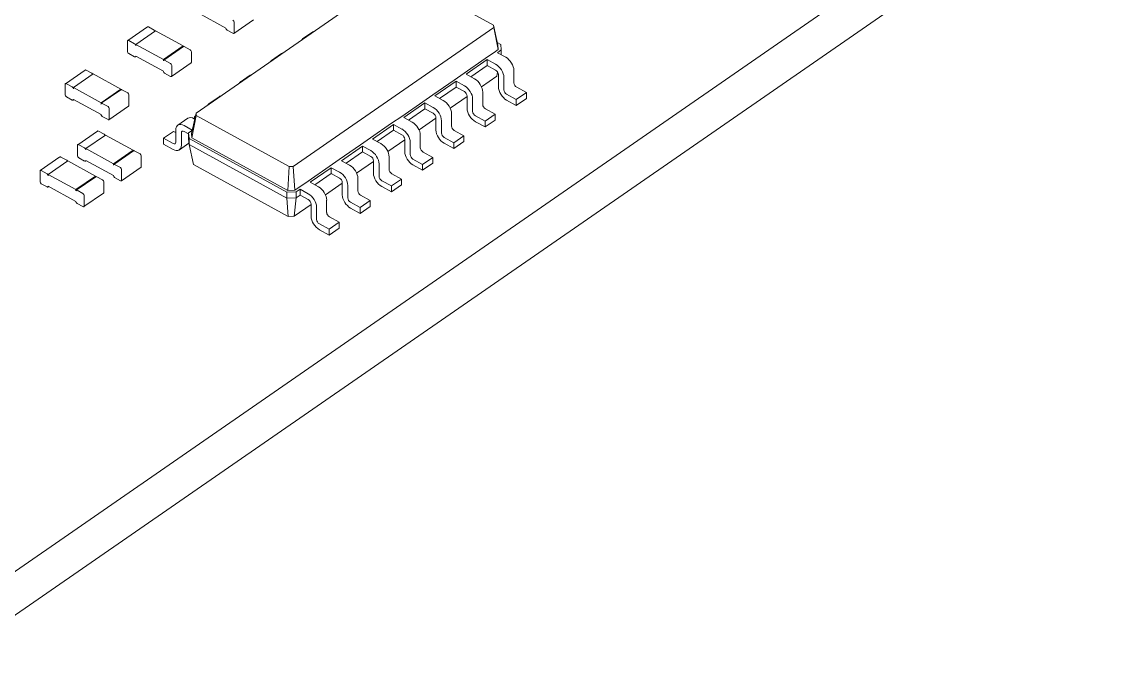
# Model space of a CAD drawing. Header units: millimetres. Extents: x 0 to 420, y 0 to 297.
# Drawn here: x 316.73 to 346.31, y 203.43 to 220.97 of the extents above; entities that cross this region are included whole.
import ezdxf

# ---------------------------------------------------------------- set-up
doc = ezdxf.new("R2010")
doc.units = ezdxf.units.MM

# ---------------------------------------------------------------- blocks, each defined once
blk = doc.blocks.new('A$Cbb04cd96')
at = {"color": 0, "linetype": 'Continuous', "lineweight": 0, "extrusion": (1.52656e-16, 0.787543, 0.616259)}
for p, q in [((184.998, 42.814), (153.072, 20.72)), ((184.998, 41.633), (153.072, 19.539)), ((160.128, 34.613), (165.555, 38.369)), ((165.668, 38.373), (168.178, 36.996)), ((160.188, 37.322), (160.935, 36.913)), ((161.151, 36.771), (161.683, 37.139)), ((161.159, 36.79), (161.159, 37.073)), ((168.297, 36.454), (168.178, 36.996)), ((168.178, 36.996), (168.184, 36.926)), ((158.283, 36.578), (158.815, 36.947)), ((158.499, 36.472), (159.031, 36.841)), ((158.841, 36.945), (158.997, 36.859)), ((159.031, 36.841), (159.778, 36.431)), ((160.969, 36.859), (161.125, 36.773)), ((168.184, 36.926), (162.757, 33.171)), ((163.286, 36.81), (163.013, 36.621)), ((168.308, 36.335), (168.184, 36.926)), ((158.275, 36.276), (158.275, 36.56)), ((158.309, 36.577), (158.465, 36.491)), ((158.499, 36.472), (159.246, 36.063)), ((158.499, 36.437), (158.499, 36.472)), ((159.246, 36.063), (159.778, 36.431)), ((159.254, 36.046), (159.786, 36.414)), ((159.778, 36.408), (159.778, 36.431)), ((159.811, 36.412), (159.968, 36.326)), ((168.281, 36.525), (168.375, 36.473)), ((168.297, 36.454), (168.308, 36.335)), ((168.375, 36.473), (168.389, 36.321)), ((158.309, 36.222), (158.465, 36.136)), ((158.491, 36.135), (158.51, 36.148)), ((158.499, 36.153), (159.246, 35.744)), ((160.002, 35.989), (160.002, 36.272)), ((162.441, 36.226), (162.169, 36.037)), ((168.227, 36.278), (167.954, 36.089)), ((168.308, 36.335), (168.227, 36.278)), ((168.389, 36.321), (168.283, 36.247)), ((168.507, 36.124), (168.283, 36.247)), ((168.389, 36.189), (168.389, 36.321)), ((159.246, 36.027), (159.246, 36.063)), ((159.279, 36.044), (159.436, 35.958)), ((159.462, 35.602), (159.994, 35.97)), ((159.47, 35.621), (159.47, 35.904)), ((167.954, 36.089), (167.382, 35.694)), ((168.01, 36.059), (167.438, 35.663)), ((168.01, 35.901), (167.565, 35.593)), ((168.01, 35.901), (168.01, 36.059)), ((168.234, 35.936), (168.01, 36.059)), ((168.01, 35.901), (168.234, 35.778)), ((156.594, 35.409), (157.126, 35.778)), ((156.81, 35.303), (157.342, 35.672)), ((157.151, 35.776), (157.308, 35.69)), ((157.342, 35.672), (158.089, 35.262)), ((159.279, 35.69), (159.436, 35.604)), ((161.597, 35.641), (161.324, 35.452)), ((167.109, 35.505), (166.537, 35.109)), ((167.382, 35.694), (167.109, 35.505)), ((167.662, 35.54), (167.438, 35.663)), ((168.265, 35.613), (167.851, 35.327)), ((168.265, 35.613), (168.29, 35.722)), ((168.309, 35.658), (168.309, 35.324)), ((168.458, 35.242), (168.458, 35.577)), ((168.731, 35.431), (168.731, 35.765)), ((156.586, 35.107), (156.586, 35.391)), ((156.619, 35.408), (156.776, 35.322)), ((156.81, 35.303), (157.557, 34.894)), ((156.81, 35.268), (156.81, 35.303)), ((157.557, 34.894), (158.089, 35.262)), ((157.565, 34.877), (158.097, 35.245)), ((158.089, 35.239), (158.089, 35.262)), ((158.122, 35.243), (158.279, 35.157)), ((167.165, 35.474), (166.593, 35.078)), ((167.165, 35.317), (166.72, 35.009)), ((167.165, 35.317), (167.165, 35.474)), ((167.389, 35.351), (167.165, 35.474)), ((167.165, 35.317), (167.389, 35.194)), ((169.067, 35.167), (168.805, 35.311)), ((156.619, 35.053), (156.776, 34.967)), ((156.802, 34.966), (156.82, 34.979)), ((156.81, 34.984), (157.557, 34.575)), ((158.313, 34.82), (158.313, 35.103)), ((160.752, 35.057), (160.48, 34.868)), ((166.265, 34.92), (165.693, 34.525)), ((166.537, 35.109), (166.265, 34.92)), ((166.817, 34.955), (166.593, 35.078)), ((167.464, 35.059), (167.007, 34.742)), ((167.464, 35.074), (167.464, 34.739)), ((167.613, 34.657), (167.613, 34.992)), ((167.886, 34.846), (167.886, 35.181)), ((168.794, 34.979), (168.533, 35.122)), ((168.533, 34.965), (168.794, 34.821)), ((169.067, 35.167), (168.794, 34.979)), ((169.067, 35.01), (168.794, 34.821)), ((168.794, 34.821), (168.794, 34.979)), ((169.067, 35.01), (169.067, 35.167)), ((157.557, 34.858), (157.557, 34.894)), ((157.59, 34.875), (157.747, 34.789)), ((157.773, 34.433), (158.305, 34.801)), ((157.781, 34.452), (157.781, 34.735)), ((160.004, 34.063), (160.128, 34.613)), ((160.135, 34.544), (160.128, 34.613)), ((166.321, 34.89), (165.749, 34.494)), ((166.321, 34.732), (165.876, 34.424)), ((166.321, 34.732), (166.321, 34.89)), ((166.545, 34.767), (166.321, 34.89)), ((166.321, 34.732), (166.545, 34.609)), ((168.222, 34.583), (167.961, 34.726)), ((157.59, 34.521), (157.747, 34.435)), ((159.908, 34.472), (159.635, 34.283)), ((160.016, 33.943), (160.135, 34.544)), ((160.078, 34.462), (160.092, 34.454)), ((160.09, 34.515), (160.109, 34.528)), ((160.09, 34.515), (160.104, 34.507)), ((160.09, 34.455), (160.09, 34.515)), ((162.644, 33.167), (160.135, 34.544)), ((165.42, 34.336), (164.848, 33.94)), ((165.693, 34.525), (165.42, 34.336)), ((165.973, 34.371), (165.749, 34.494)), ((166.619, 34.474), (166.162, 34.158)), ((166.619, 34.49), (166.619, 34.155)), ((166.769, 34.073), (166.769, 34.408)), ((167.042, 34.262), (167.042, 34.596)), ((167.95, 34.394), (167.688, 34.538)), ((167.688, 34.38), (167.95, 34.237)), ((168.222, 34.583), (167.95, 34.394)), ((168.222, 34.425), (167.95, 34.237)), ((167.95, 34.237), (167.95, 34.394)), ((168.222, 34.425), (168.222, 34.583)), ((157.461, 34.127), (156.929, 33.758)), ((157.677, 34.02), (157.145, 33.652)), ((157.643, 34.039), (157.487, 34.125)), ((158.424, 33.611), (157.677, 34.02)), ((159.246, 33.931), (159.518, 34.119)), ((159.518, 34.119), (159.582, 34.085)), ((159.582, 33.825), (159.582, 34.16)), ((159.731, 34.078), (159.731, 33.743)), ((159.806, 34.273), (160.025, 34.153)), ((159.923, 34.051), (159.806, 34.116)), ((159.923, 34.076), (160.023, 34.145)), ((159.938, 33.924), (159.923, 34.076)), ((159.923, 33.919), (159.923, 34.076)), ((160.016, 33.943), (160.004, 34.063)), ((165.476, 34.305), (164.904, 33.909)), ((165.476, 34.148), (165.031, 33.84)), ((165.476, 34.148), (165.476, 34.305)), ((165.7, 34.182), (165.476, 34.305)), ((165.476, 34.148), (165.7, 34.025)), ((167.378, 33.998), (167.116, 34.142)), ((156.921, 33.456), (156.921, 33.74)), ((157.111, 33.671), (156.954, 33.757)), ((159.246, 33.931), (159.507, 33.787)), ((159.246, 33.773), (159.246, 33.931)), ((159.507, 33.63), (159.246, 33.773)), ((159.935, 33.797), (159.678, 33.619)), ((159.938, 33.767), (159.923, 33.919)), ((162.589, 32.469), (159.938, 33.924)), ((159.938, 33.767), (159.938, 33.924)), ((162.589, 32.312), (159.938, 33.767)), ((160.057, 33.225), (159.938, 33.767)), ((162.611, 32.519), (160.016, 33.943)), ((164.576, 33.751), (164.004, 33.356)), ((164.848, 33.94), (164.576, 33.751)), ((165.128, 33.786), (164.904, 33.909)), ((165.775, 33.89), (165.317, 33.573)), ((165.775, 33.905), (165.775, 33.57)), ((165.924, 33.488), (165.924, 33.823)), ((166.197, 33.677), (166.197, 34.012)), ((167.105, 33.81), (166.844, 33.953)), ((166.844, 33.796), (167.105, 33.652)), ((167.378, 33.998), (167.105, 33.81)), ((167.378, 33.841), (167.105, 33.652)), ((167.105, 33.652), (167.105, 33.81)), ((167.378, 33.841), (167.378, 33.998)), ((157.892, 33.242), (157.145, 33.652)), ((157.145, 33.617), (157.145, 33.652)), ((158.424, 33.611), (157.892, 33.242)), ((158.432, 33.594), (157.9, 33.226)), ((158.424, 33.588), (158.424, 33.611)), ((158.614, 33.506), (158.457, 33.592)), ((158.648, 33.169), (158.648, 33.452)), ((164.632, 33.721), (164.06, 33.325)), ((164.632, 33.563), (164.187, 33.255)), ((164.632, 33.563), (164.632, 33.721)), ((164.856, 33.598), (164.632, 33.721)), ((164.632, 33.563), (164.856, 33.44)), ((166.533, 33.414), (166.272, 33.557)), ((155.915, 33.057), (156.447, 33.425)), ((156.131, 32.951), (156.663, 33.319)), ((156.473, 33.424), (156.63, 33.338)), ((156.663, 33.319), (157.41, 32.909)), ((157.111, 33.316), (156.954, 33.402)), ((157.155, 33.328), (157.137, 33.315)), ((157.892, 32.924), (157.145, 33.333)), ((157.892, 33.207), (157.892, 33.242)), ((158.082, 33.138), (157.925, 33.224)), ((158.64, 33.15), (158.108, 32.782)), ((162.622, 31.817), (160.057, 33.225)), ((162.611, 32.519), (162.644, 33.167)), ((162.757, 33.171), (162.644, 33.167)), ((162.805, 32.526), (162.757, 33.171)), ((163.731, 33.167), (163.159, 32.771)), ((163.787, 33.136), (163.215, 32.74)), ((164.004, 33.356), (163.731, 33.167)), ((163.787, 32.979), (163.787, 33.136)), ((164.011, 33.013), (163.787, 33.136)), ((164.284, 33.202), (164.06, 33.325)), ((164.93, 33.305), (164.473, 32.989)), ((164.93, 33.321), (164.93, 32.986)), ((165.08, 32.904), (165.08, 33.239)), ((165.352, 33.093), (165.352, 33.427)), ((166.26, 33.225), (165.999, 33.369)), ((165.999, 33.211), (166.26, 33.068)), ((166.533, 33.414), (166.26, 33.225)), ((166.533, 33.256), (166.26, 33.068)), ((166.26, 33.068), (166.26, 33.225)), ((166.533, 33.256), (166.533, 33.414)), ((155.907, 32.755), (155.907, 33.038)), ((155.941, 33.055), (156.098, 32.969)), ((156.131, 32.951), (156.878, 32.541)), ((156.131, 32.915), (156.131, 32.951)), ((156.878, 32.541), (157.41, 32.909)), ((156.886, 32.524), (157.418, 32.892)), ((157.41, 32.887), (157.41, 32.909)), ((157.444, 32.891), (157.601, 32.805)), ((158.082, 32.784), (157.925, 32.87)), ((158.116, 32.801), (158.116, 33.084)), ((163.787, 32.979), (163.342, 32.671)), ((163.787, 32.979), (164.011, 32.856)), ((164.508, 32.508), (164.508, 32.843)), ((165.688, 32.829), (165.427, 32.973)), ((155.941, 32.701), (156.098, 32.615)), ((156.123, 32.613), (156.142, 32.626)), ((156.131, 32.632), (156.878, 32.222)), ((156.878, 32.506), (156.878, 32.541)), ((157.634, 32.467), (157.634, 32.751)), ((162.886, 32.582), (162.805, 32.526)), ((162.942, 32.552), (162.836, 32.478)), ((163.159, 32.771), (162.886, 32.582)), ((162.942, 32.394), (162.942, 32.552)), ((163.166, 32.429), (162.942, 32.552)), ((163.439, 32.617), (163.215, 32.74)), ((164.086, 32.721), (163.628, 32.404)), ((164.086, 32.736), (164.086, 32.401)), ((164.235, 32.319), (164.235, 32.654)), ((165.416, 32.641), (165.154, 32.784)), ((165.154, 32.627), (165.416, 32.483)), ((165.688, 32.829), (165.416, 32.641)), ((165.688, 32.672), (165.416, 32.483)), ((165.416, 32.483), (165.416, 32.641)), ((165.688, 32.672), (165.688, 32.829)), ((156.912, 32.523), (157.069, 32.437)), ((157.094, 32.081), (157.626, 32.449)), ((157.102, 32.099), (157.102, 32.383)), ((162.836, 32.478), (162.589, 32.469)), ((162.589, 32.312), (162.589, 32.469)), ((162.836, 32.321), (162.589, 32.312)), ((162.622, 31.817), (162.589, 32.312)), ((162.805, 32.526), (162.611, 32.519)), ((162.788, 31.823), (162.836, 32.321)), ((162.836, 32.321), (162.836, 32.478)), ((162.942, 32.394), (162.836, 32.321)), ((162.942, 32.394), (163.166, 32.271)), ((163.663, 31.924), (163.663, 32.258)), ((164.844, 32.245), (164.582, 32.388)), ((156.912, 32.168), (157.069, 32.082)), ((163.241, 32.136), (162.788, 31.823)), ((163.241, 32.152), (163.241, 31.817)), ((163.39, 31.735), (163.39, 32.07)), ((164.571, 32.056), (164.31, 32.2)), ((164.31, 32.042), (164.571, 31.899)), ((164.844, 32.245), (164.571, 32.056)), ((164.844, 32.087), (164.571, 31.899)), ((164.571, 31.899), (164.571, 32.056)), ((164.844, 32.087), (164.844, 32.245)), ((162.788, 31.823), (162.622, 31.817)), ((163.999, 31.66), (163.727, 31.472)), ((163.999, 31.66), (163.738, 31.804)), ((163.999, 31.503), (163.999, 31.66)), ((163.727, 31.472), (163.465, 31.615)), ((163.465, 31.458), (163.727, 31.314)), ((163.999, 31.503), (163.727, 31.314)), ((163.727, 31.314), (163.727, 31.472))]:
    blk.add_line(p, q, dxfattribs=at)
at = {"color": 0, "linetype": 'Continuous', "lineweight": 0}
for centre, major_axis, start_param, end_param in [((161.125, 37.092), (-0.0256, 0.037), -2.437173, -0.866377), ((158.997, 36.824), (-0.0256, 0.037), -1.685443, -0.866377), ((160.969, 36.894), (0.0256, -0.037), -2.437173, -0.866377), ((158.465, 36.455), (-0.0256, 0.037), -2.437173, -0.866377), ((158.309, 36.258), (0.0256, -0.037), -2.437173, -0.866377), ((159.968, 36.291), (-0.0256, 0.037), -2.437173, -0.866377), ((168.507, 35.888), (-0.171, 0.247), -2.437173, -0.866377), ((159.436, 35.923), (-0.0256, 0.037), -2.437173, -0.866377), ((168.234, 35.699), (-0.171, 0.247), -2.437173, -0.866377), ((157.308, 35.655), (-0.0256, 0.037), -1.685443, -0.866377), ((159.279, 35.725), (0.0256, -0.037), -2.437173, -0.866377), ((167.662, 35.304), (-0.171, 0.247), -2.437173, -0.866377), ((156.776, 35.286), (-0.0256, 0.037), -2.437173, -0.866377), ((167.389, 35.115), (-0.171, 0.247), -2.437173, -0.866377), ((168.533, 35.201), (0.171, -0.247), -2.437173, -0.866377), ((156.619, 35.089), (0.0256, -0.037), -2.437173, -0.866377), ((158.279, 35.122), (-0.0256, 0.037), -2.437173, -0.866377), ((166.817, 34.719), (-0.171, 0.247), -2.437173, -0.866377), ((157.747, 34.754), (-0.0256, 0.037), -2.437173, -0.866377), ((166.545, 34.53), (-0.171, 0.247), -2.437173, -0.866377), ((167.688, 34.616), (0.171, -0.247), -2.437173, -0.866377), ((157.59, 34.556), (0.0256, -0.037), -2.437173, -0.866377), ((165.973, 34.135), (-0.171, 0.247), -2.437173, -0.866377), ((157.643, 34.003), (-0.0256, 0.037), -1.685443, -0.866377), ((159.806, 34.037), (-0.0569, 0.0822), -0.866377, 0.70442), ((165.7, 33.946), (-0.171, 0.247), -2.437173, -0.866377), ((166.844, 34.032), (0.171, -0.247), -2.437173, -0.866377), ((159.507, 33.866), (0.0569, -0.0822), -0.866377, 0.70442), ((165.128, 33.55), (-0.171, 0.247), -2.437173, -0.866377), ((156.954, 33.438), (0.0256, -0.037), -2.437173, -0.866377), ((157.111, 33.635), (-0.0256, 0.037), -2.437173, -0.866377), ((158.614, 33.471), (-0.0256, 0.037), -2.437173, -0.866377), ((164.856, 33.362), (-0.171, 0.247), -2.437173, -0.866377), ((165.999, 33.447), (0.171, -0.247), -2.437173, -0.866377), ((156.63, 33.302), (-0.0256, 0.037), -1.685443, -0.866377), ((158.082, 33.103), (-0.0256, 0.037), -2.437173, -0.866377), ((164.284, 32.966), (-0.171, 0.247), -2.437173, -0.866377), ((156.098, 32.934), (-0.0256, 0.037), -2.437173, -0.866377), ((157.925, 32.905), (0.0256, -0.037), -2.437173, -0.866377), ((164.011, 32.777), (-0.171, 0.247), -2.437173, -0.866377), ((165.154, 32.863), (0.171, -0.247), -2.437173, -0.866377), ((155.941, 32.736), (0.0256, -0.037), -2.437173, -0.866377), ((157.601, 32.769), (-0.0256, 0.037), -2.437173, -0.866377), ((163.439, 32.381), (-0.171, 0.247), -2.437173, -0.866377), ((157.069, 32.401), (-0.0256, 0.037), -2.437173, -0.866377), ((163.166, 32.193), (-0.171, 0.247), -2.437173, -0.866377), ((164.31, 32.278), (0.171, -0.247), -2.437173, -0.866377), ((156.912, 32.204), (0.0256, -0.037), -2.437173, -0.866377), ((163.465, 31.694), (0.171, -0.247), -2.437173, -0.866377)]:
    blk.add_ellipse(centre, major_axis=major_axis, ratio=0.588149, start_param=start_param, end_param=end_param, dxfattribs=at)
at = {"color": 0, "linetype": 'Continuous', "lineweight": 0, "extrusion": (2.14175e-16, 8.0711e-17, -1)}
for centre, major_axis, start_param in [((158.841, 36.91), (-0.0256, 0.037), 0), ((157.151, 35.741), (-0.0256, 0.037), 0), ((159.806, 34.037), (-0.171, 0.247), -0.70442), ((156.473, 33.388), (-0.0256, 0.037), 0)]:
    blk.add_ellipse(centre, major_axis=major_axis, ratio=0.588149, start_param=start_param, end_param=0.866377, dxfattribs=at)
at = {"color": 0, "linetype": 'Continuous', "lineweight": 0, "extrusion": (3.51115e-16, 1.75479e-16, -1)}
for centre, major_axis in [((161.125, 36.808), (0.0256, -0.037)), ((159.436, 35.639), (0.0256, -0.037)), ((157.747, 34.47), (0.0256, -0.037)), ((159.507, 33.866), (0.171, -0.247)), ((157.069, 32.118), (0.0256, -0.037))]:
    blk.add_ellipse(centre, major_axis=major_axis, ratio=0.588149, start_param=-0.70442, end_param=0.866377, dxfattribs=at)
at = {"color": 0, "linetype": 'Continuous', "lineweight": 0, "extrusion": (1.82586e-16, 1.26357e-16, -1)}
for centre in [(163.457, 36.563), (162.612, 35.979), (161.768, 35.394), (160.923, 34.81)]:
    blk.add_ellipse(centre, major_axis=(-0.171, 0.247), ratio=0.588149, start_param=0, end_param=0.251818, dxfattribs=at)
at = {"color": 0, "linetype": 'Continuous', "lineweight": 0, "extrusion": (3.05468e-16, 1.4389e-16, -1)}
for centre, major_axis, end_param in [((158.309, 36.541), (-0.0256, 0.037), 0.866377), ((158.465, 36.172), (0.0256, -0.037), 0.866377), ((159.968, 36.007), (0.0256, -0.037), 0), ((156.619, 35.372), (-0.0256, 0.037), 0.866377), ((156.776, 35.003), (0.0256, -0.037), 0.866377), ((158.279, 34.838), (0.0256, -0.037), 0), ((158.614, 33.187), (0.0256, -0.037), 0), ((155.941, 33.02), (-0.0256, 0.037), 0.866377), ((156.098, 32.65), (0.0256, -0.037), 0.866377), ((157.601, 32.486), (0.0256, -0.037), 0)]:
    blk.add_ellipse(centre, major_axis=major_axis, ratio=0.588149, start_param=-0.70442, end_param=end_param, dxfattribs=at)
at = {"color": 0, "linetype": 'Continuous', "lineweight": 0, "extrusion": (9.12929e-17, 6.31787e-17, -1)}
for centre in [(159.811, 36.377), (158.122, 35.208), (157.487, 34.09), (157.444, 32.855)]:
    blk.add_ellipse(centre, major_axis=(-0.0256, 0.037), ratio=0.588149, start_param=0, end_param=0.866377, dxfattribs=at)
at = {"color": 0, "linetype": 'Continuous', "lineweight": 0, "extrusion": (3.19525e-16, 2.21126e-16, -1)}
for centre in [(163.184, 36.375), (162.34, 35.79), (161.495, 35.206), (160.65, 34.621)]:
    blk.add_ellipse(centre, major_axis=(-0.171, 0.247), ratio=0.588149, start_param=-0.251818, end_param=0.251818, dxfattribs=at)
at = {"color": 0, "linetype": 'Continuous', "lineweight": 0, "extrusion": (3.37058e-16, 9.82433e-17, -1)}
for centre, major_axis in [((159.279, 36.009), (-0.0256, 0.037)), ((157.59, 34.84), (-0.0256, 0.037)), ((157.925, 33.189), (-0.0256, 0.037)), ((158.082, 32.819), (0.0256, -0.037)), ((156.912, 32.487), (-0.0256, 0.037))]:
    blk.add_ellipse(centre, major_axis=major_axis, ratio=0.588149, start_param=-0.70442, end_param=0.866377, dxfattribs=at)
at = {"color": 0, "linetype": 'Continuous', "lineweight": 0, "extrusion": (1.68529e-16, 4.91216e-17, -1)}
for centre in [(168.234, 35.699), (167.389, 35.115), (166.545, 34.53), (164.856, 33.362), (164.011, 32.777), (163.166, 32.193)]:
    blk.add_ellipse(centre, major_axis=(0.0569, -0.0822), ratio=0.588149, start_param=-2.275216, end_param=-0.70442, dxfattribs=at)
at = {"color": 0, "linetype": 'Continuous', "lineweight": 0, "extrusion": (3.15894e-17, -4.56465e-17, -1)}
for centre in [(168.533, 35.201), (168.805, 35.39), (167.688, 34.616), (167.961, 34.805), (166.844, 34.032), (167.116, 34.221), (165.154, 32.863), (165.427, 33.052), (164.31, 32.278), (164.582, 32.467), (163.465, 31.694), (163.738, 31.883)]:
    blk.add_ellipse(centre, major_axis=(-0.0569, 0.0822), ratio=0.588149, start_param=-2.275216, end_param=-0.70442, dxfattribs=at)
at = {"color": 0, "linetype": 'Continuous', "lineweight": 0, "extrusion": (1.54472e-16, -2.81142e-17, -1)}
blk.add_ellipse((160.078, 34.225), major_axis=(-0.171, 0.247), ratio=0.588149, start_param=0, end_param=0.866377, dxfattribs=at)
at = {"color": 0, "linetype": 'Continuous', "lineweight": 0, "extrusion": (2.45765e-16, 3.50646e-17, -1)}
blk.add_ellipse((165.7, 33.946), major_axis=(0.0569, -0.0822), ratio=0.588149, start_param=-2.275216, end_param=-0.70442, dxfattribs=at)
at = {"color": 0, "linetype": 'Continuous', "lineweight": 0, "extrusion": (2.59822e-16, 1.123e-16, -1)}
for centre, major_axis in [((156.954, 33.721), (-0.0256, 0.037)), ((157.111, 33.352), (0.0256, -0.037))]:
    blk.add_ellipse(centre, major_axis=major_axis, ratio=0.588149, start_param=-0.70442, end_param=0.866377, dxfattribs=at)
at = {"color": 0, "linetype": 'Continuous', "lineweight": 0, "extrusion": (5.97036e-17, 1.08825e-16, -1)}
blk.add_ellipse((158.457, 33.557), major_axis=(-0.0256, 0.037), ratio=0.588149, start_param=0, end_param=0.866377, dxfattribs=at)
at = {"color": 0, "linetype": 'Continuous', "lineweight": 0, "extrusion": (1.36939e-16, 9.47681e-17, -1)}
for centre in [(165.999, 33.447), (166.272, 33.636)]:
    blk.add_ellipse(centre, major_axis=(-0.0569, 0.0822), ratio=0.588149, start_param=-2.275216, end_param=-0.70442, dxfattribs=at)

msp = doc.modelspace()

# ---------------------------------------------------------------- block references
msp.add_blockref('A$Cbb04cd96', (161.314, 183.89))

doc.saveas('drawing.dxf')
